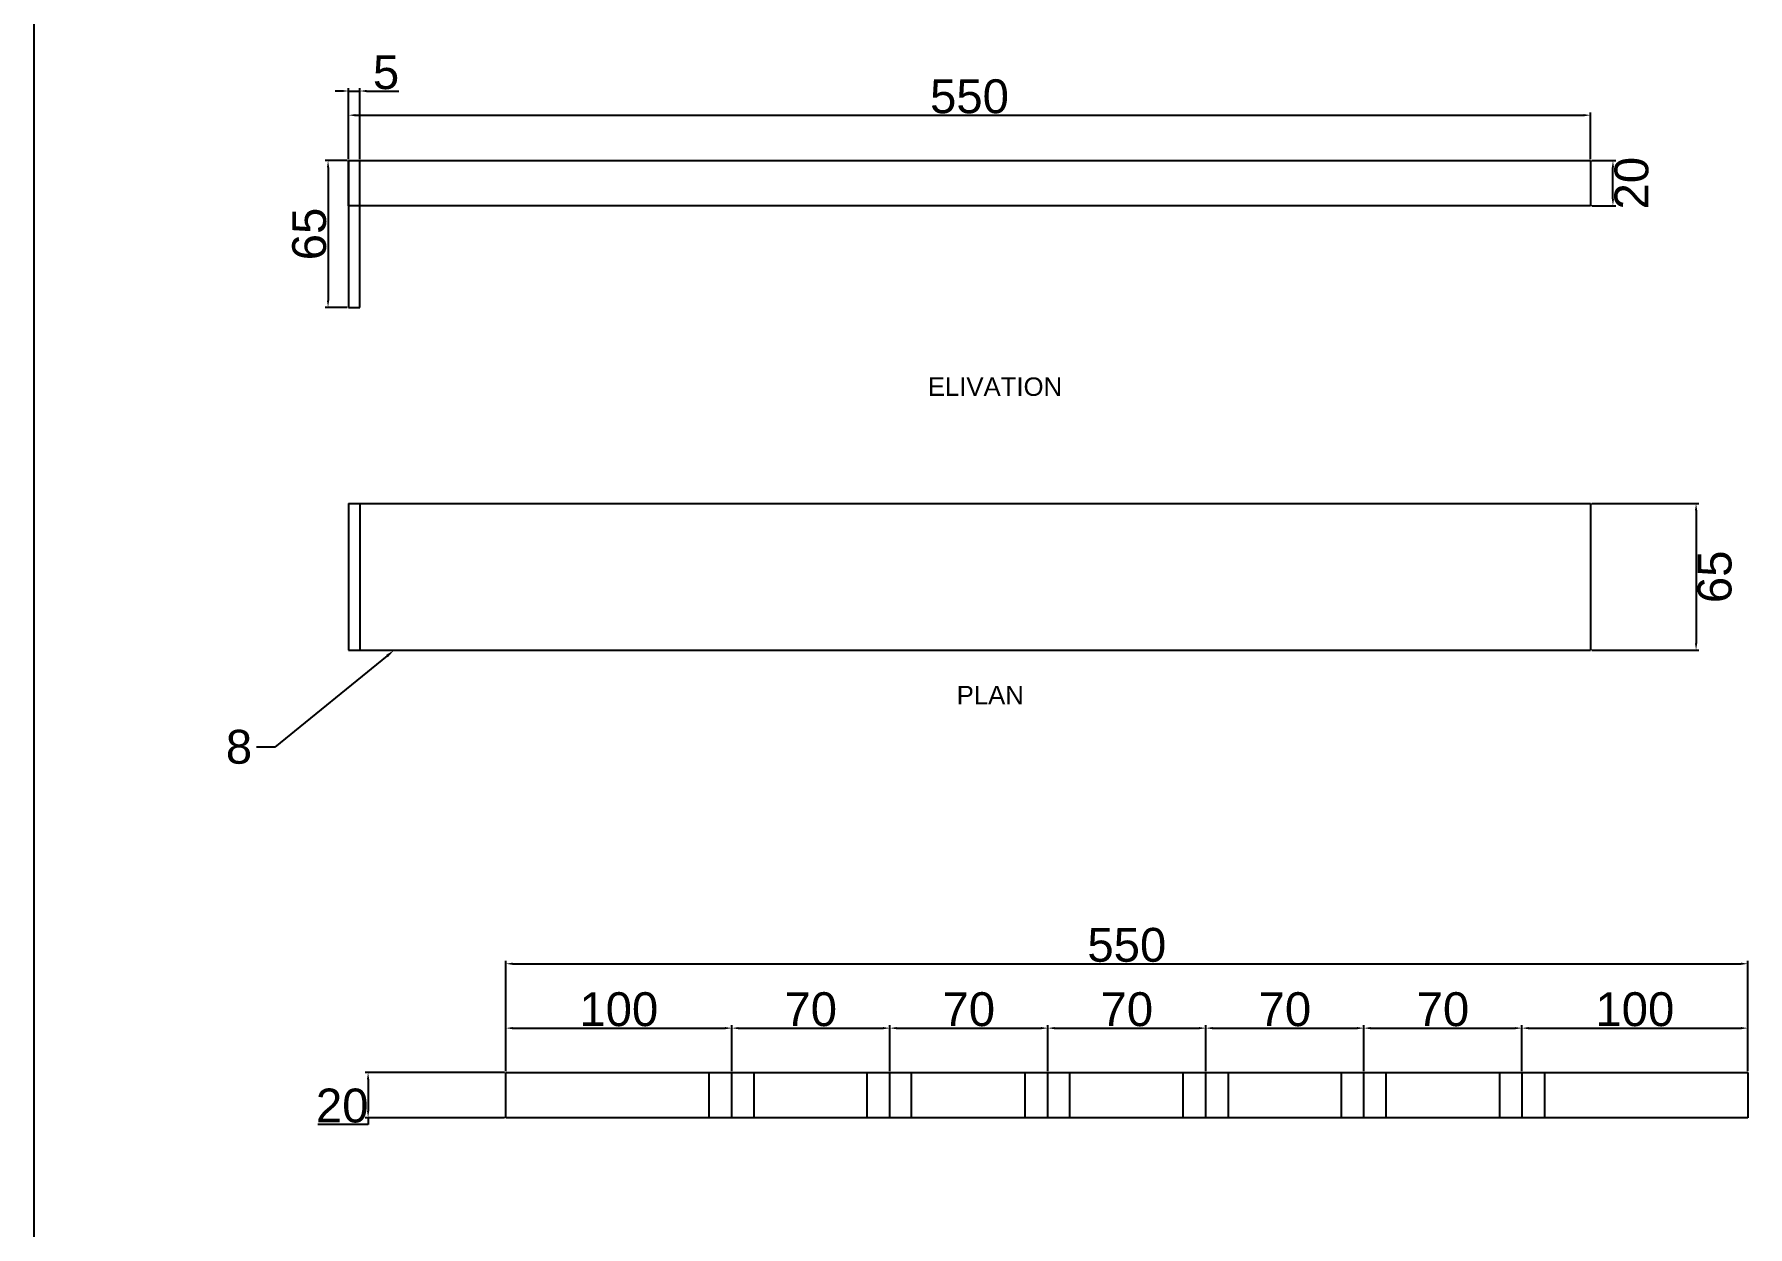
# Model space of a CAD drawing. Header units: millimetres. Extents: x -3009 to 55097, y -2803 to 5841.
# Drawn here: x 50209 to 50968, y -1005 to -477 of the extents above; entities that cross this region are included whole.
import ezdxf
from ezdxf import colors
from ezdxf.entities.mleader import LeaderData, LeaderLine
from ezdxf.math import Vec2, Vec3

# ---------------------------------------------------------------- set-up
doc = ezdxf.new("R2010")
doc.units = ezdxf.units.MM
doc.layers.add('DIM', color=10, linetype='Continuous')
doc.styles.get("Standard").update_dxf_attribs({"font": 'arial.ttf', "height": 15})
doc.dimstyles.new('DIM', dxfattribs={"dimtxt": 15, "dimasz": 3, "dimexe": 1.25, "dimexo": 0.625, "dimtad": 2, "dimtoh": 1, "dimdec": 0, "dimtxsty": 'Standard', "dimcen": 2.5, "dimclrd": 1, "dimclre": 4, "dimclrt": 1, "dimadec": 0, "dimazin": 0, "dimtfac": 1, "dimtdec": 0, "dimtmove": 0, "dimatfit": 3, "dimfxl": 1, "dimtfillclr": 4, "dimarcsym": 0})

# ---------------------------------------------------------------- blocks, each defined once
blk = doc.blocks.new('*D303')
at = {"layer": 'Defpoints', "color": 0, "transparency": 16777216}
for p in [(50898.05, -532.97), (50908.04, -532.97), (50898.05, -552.97)]:
    blk.add_point(p, dxfattribs=at)
at = {"layer": 'DIM', "color": 4, "lineweight": -2, "transparency": 16777216}
for p, q in [((50898.67, -532.97), (50909.29, -532.97)), ((50898.67, -552.97), (50909.29, -552.97))]:
    blk.add_line(p, q, dxfattribs=at)
at = {"layer": 'DIM', "color": 1, "lineweight": -2, "transparency": 16777216}
blk.add_line((50908.04, -549.97), (50908.04, -535.97), dxfattribs=at)
at = {"layer": 'DIM', "color": 1, "transparency": 16777216}
for points in [[(50907.54, -535.97), (50908.54, -535.97), (50908.04, -532.97)], [(50907.54, -549.97), (50908.54, -549.97), (50908.04, -552.97)]]:
    blk.add_solid(points, dxfattribs=at)
at = {"layer": 'DIM', "color": 1, "transparency": 16777216, "insert": (50916.33, -542.97), "char_height": 15, "attachment_point": 5, "rotation": 90}
blk.add_mtext('20', dxfattribs=at)
blk = doc.blocks.new('*D304')
at = {"layer": 'Defpoints', "color": 0, "transparency": 16777216}
for p in [(50353.05, -502.15), (50348.05, -532.97), (50353.05, -532.97)]:
    blk.add_point(p, dxfattribs=at)
at = {"layer": 'DIM', "color": 1, "lineweight": -2, "transparency": 16777216}
for p, q in [((50345.05, -502.15), (50342.05, -502.15)), ((50348.05, -502.15), (50353.05, -502.15)), ((50356.05, -502.15), (50370.24, -502.15))]:
    blk.add_line(p, q, dxfattribs=at)
at = {"layer": 'DIM', "color": 4, "lineweight": -2, "transparency": 16777216}
for p, q in [((50348.05, -532.34), (50348.05, -500.9)), ((50353.05, -532.34), (50353.05, -500.9))]:
    blk.add_line(p, q, dxfattribs=at)
at = {"layer": 'DIM', "color": 1, "transparency": 16777216}
for points in [[(50345.05, -501.65), (50345.05, -502.65), (50348.05, -502.15)], [(50356.05, -501.65), (50356.05, -502.65), (50353.05, -502.15)]]:
    blk.add_solid(points, dxfattribs=at)
at = {"layer": 'DIM', "color": 1, "transparency": 16777216, "insert": (50364.65, -493.9), "char_height": 15, "attachment_point": 5}
blk.add_mtext('5', dxfattribs=at)
blk = doc.blocks.new('*D305')
at = {"layer": 'Defpoints', "color": 0, "transparency": 16777216}
for p in [(50898.05, -512.86), (50348.05, -532.97), (50898.05, -532.97)]:
    blk.add_point(p, dxfattribs=at)
at = {"layer": 'DIM', "color": 4, "lineweight": -2, "transparency": 16777216}
for p, q in [((50348.05, -532.34), (50348.05, -511.61)), ((50898.05, -532.34), (50898.05, -511.61))]:
    blk.add_line(p, q, dxfattribs=at)
at = {"layer": 'DIM', "color": 1, "lineweight": -2, "transparency": 16777216}
blk.add_line((50351.05, -512.86), (50895.05, -512.86), dxfattribs=at)
at = {"layer": 'DIM', "color": 1, "transparency": 16777216}
for points in [[(50351.05, -512.36), (50351.05, -513.36), (50348.05, -512.86)], [(50895.05, -512.36), (50895.05, -513.36), (50898.05, -512.86)]]:
    blk.add_solid(points, dxfattribs=at)
at = {"layer": 'DIM', "color": 1, "transparency": 16777216, "insert": (50623.05, -504.58), "char_height": 15, "attachment_point": 5}
blk.add_mtext('550', dxfattribs=at)
blk = doc.blocks.new('*D306')
at = {"layer": 'Defpoints', "color": 0, "transparency": 16777216}
for p in [(50898.05, -684.78), (50898.05, -749.78), (50944.87, -749.78)]:
    blk.add_point(p, dxfattribs=at)
at = {"layer": 'DIM', "color": 4, "lineweight": -2, "transparency": 16777216}
for p, q in [((50898.67, -684.78), (50946.12, -684.78)), ((50898.67, -749.78), (50946.12, -749.78))]:
    blk.add_line(p, q, dxfattribs=at)
at = {"layer": 'DIM', "color": 1, "lineweight": -2, "transparency": 16777216}
blk.add_line((50944.87, -687.78), (50944.87, -746.78), dxfattribs=at)
at = {"layer": 'DIM', "color": 1, "transparency": 16777216}
for points in [[(50944.37, -687.78), (50945.37, -687.78), (50944.87, -684.78)], [(50944.37, -746.78), (50945.37, -746.78), (50944.87, -749.78)]]:
    blk.add_solid(points, dxfattribs=at)
at = {"layer": 'DIM', "color": 1, "transparency": 16777216, "insert": (50953.16, -717.28), "char_height": 15, "attachment_point": 5, "rotation": 90}
blk.add_mtext('65', dxfattribs=at)
blk = doc.blocks.new('*D311')
at = {"layer": 'Defpoints', "color": 0, "transparency": 16777216}
for p in [(50417.74, -936.79), (50356.7, -956.79), (50417.74, -956.79)]:
    blk.add_point(p, dxfattribs=at)
at = {"layer": 'DIM', "color": 4, "lineweight": -2, "transparency": 16777216}
for p, q in [((50417.11, -936.79), (50355.45, -936.79)), ((50417.11, -956.79), (50355.45, -956.79))]:
    blk.add_line(p, q, dxfattribs=at)
at = {"layer": 'DIM', "color": 1, "lineweight": -2, "transparency": 16777216}
for p, q in [((50356.7, -939.79), (50356.7, -953.79)), ((50356.7, -959.79), (50334.38, -959.79)), ((50356.7, -956.79), (50356.7, -959.79))]:
    blk.add_line(p, q, dxfattribs=at)
at = {"layer": 'DIM', "color": 1, "transparency": 16777216}
for points in [[(50356.2, -939.79), (50357.2, -939.79), (50356.7, -936.79)], [(50356.2, -953.79), (50357.2, -953.79), (50356.7, -956.79)]]:
    blk.add_solid(points, dxfattribs=at)
at = {"layer": 'DIM', "color": 1, "transparency": 16777216, "insert": (50345.23, -951.5), "char_height": 15, "attachment_point": 5}
blk.add_mtext('20', dxfattribs=at)
blk = doc.blocks.new('*D312')
at = {"layer": 'Defpoints', "color": 0, "transparency": 16777216}
for p in [(50967.74, -888.62), (50417.74, -936.79), (50967.74, -936.79)]:
    blk.add_point(p, dxfattribs=at)
at = {"layer": 'DIM', "color": 4, "lineweight": -2, "transparency": 16777216}
for p, q in [((50417.74, -936.16), (50417.74, -887.37)), ((50967.74, -936.16), (50967.74, -887.37))]:
    blk.add_line(p, q, dxfattribs=at)
at = {"layer": 'DIM', "color": 1, "lineweight": -2, "transparency": 16777216}
blk.add_line((50420.74, -888.62), (50964.74, -888.62), dxfattribs=at)
at = {"layer": 'DIM', "color": 1, "transparency": 16777216}
for points in [[(50420.74, -888.12), (50420.74, -889.12), (50417.74, -888.62)], [(50964.74, -888.12), (50964.74, -889.12), (50967.74, -888.62)]]:
    blk.add_solid(points, dxfattribs=at)
at = {"layer": 'DIM', "color": 1, "transparency": 16777216, "insert": (50692.74, -880.34), "char_height": 15, "attachment_point": 5}
blk.add_mtext('550', dxfattribs=at)
blk = doc.blocks.new('*D307')
at = {"layer": 'Defpoints', "color": 0, "transparency": 16777216}
for p in [(50517.74, -917.13), (50417.74, -936.79), (50517.74, -936.79)]:
    blk.add_point(p, dxfattribs=at)
at = {"layer": 'DIM', "color": 4, "lineweight": -2, "transparency": 16777216}
for p, q in [((50417.74, -936.16), (50417.74, -915.88)), ((50517.74, -936.16), (50517.74, -915.88))]:
    blk.add_line(p, q, dxfattribs=at)
at = {"layer": 'DIM', "color": 1, "lineweight": -2, "transparency": 16777216}
blk.add_line((50420.74, -917.13), (50514.74, -917.13), dxfattribs=at)
at = {"layer": 'DIM', "color": 1, "transparency": 16777216}
for points in [[(50420.74, -916.63), (50420.74, -917.63), (50417.74, -917.13)], [(50514.74, -916.63), (50514.74, -917.63), (50517.74, -917.13)]]:
    blk.add_solid(points, dxfattribs=at)
at = {"layer": 'DIM', "color": 1, "transparency": 16777216, "insert": (50467.74, -908.84), "char_height": 15, "attachment_point": 5}
blk.add_mtext('100', dxfattribs=at)
blk = doc.blocks.new('*D313')
at = {"layer": 'Defpoints', "color": 0, "transparency": 16777216}
for p in [(50587.74, -917.13), (50517.74, -936.79), (50587.74, -936.79)]:
    blk.add_point(p, dxfattribs=at)
at = {"layer": 'DIM', "color": 4, "lineweight": -2, "transparency": 16777216}
for p, q in [((50517.74, -936.16), (50517.74, -915.88)), ((50587.74, -936.16), (50587.74, -915.88))]:
    blk.add_line(p, q, dxfattribs=at)
at = {"layer": 'DIM', "color": 1, "lineweight": -2, "transparency": 16777216}
blk.add_line((50520.74, -917.13), (50584.74, -917.13), dxfattribs=at)
at = {"layer": 'DIM', "color": 1, "transparency": 16777216}
for points in [[(50520.74, -916.63), (50520.74, -917.63), (50517.74, -917.13)], [(50584.74, -916.63), (50584.74, -917.63), (50587.74, -917.13)]]:
    blk.add_solid(points, dxfattribs=at)
at = {"layer": 'DIM', "color": 1, "transparency": 16777216, "insert": (50552.74, -908.84), "char_height": 15, "attachment_point": 5}
blk.add_mtext('70', dxfattribs=at)
blk = doc.blocks.new('*D314')
at = {"layer": 'Defpoints', "color": 0, "transparency": 16777216}
for p in [(50657.74, -917.13), (50587.74, -936.79), (50657.74, -936.79)]:
    blk.add_point(p, dxfattribs=at)
at = {"layer": 'DIM', "color": 4, "lineweight": -2, "transparency": 16777216}
for p, q in [((50587.74, -936.16), (50587.74, -915.88)), ((50657.74, -936.16), (50657.74, -915.88))]:
    blk.add_line(p, q, dxfattribs=at)
at = {"layer": 'DIM', "color": 1, "lineweight": -2, "transparency": 16777216}
blk.add_line((50590.74, -917.13), (50654.74, -917.13), dxfattribs=at)
at = {"layer": 'DIM', "color": 1, "transparency": 16777216}
for points in [[(50590.74, -916.63), (50590.74, -917.63), (50587.74, -917.13)], [(50654.74, -916.63), (50654.74, -917.63), (50657.74, -917.13)]]:
    blk.add_solid(points, dxfattribs=at)
at = {"layer": 'DIM', "color": 1, "transparency": 16777216, "insert": (50622.74, -908.84), "char_height": 15, "attachment_point": 5}
blk.add_mtext('70', dxfattribs=at)
blk = doc.blocks.new('*D315')
at = {"layer": 'Defpoints', "color": 0, "transparency": 16777216}
for p in [(50727.74, -917.13), (50657.74, -936.79), (50727.74, -936.79)]:
    blk.add_point(p, dxfattribs=at)
at = {"layer": 'DIM', "color": 4, "lineweight": -2, "transparency": 16777216}
for p, q in [((50657.74, -936.16), (50657.74, -915.88)), ((50727.74, -936.16), (50727.74, -915.88))]:
    blk.add_line(p, q, dxfattribs=at)
at = {"layer": 'DIM', "color": 1, "lineweight": -2, "transparency": 16777216}
blk.add_line((50660.74, -917.13), (50724.74, -917.13), dxfattribs=at)
at = {"layer": 'DIM', "color": 1, "transparency": 16777216}
for points in [[(50660.74, -916.63), (50660.74, -917.63), (50657.74, -917.13)], [(50724.74, -916.63), (50724.74, -917.63), (50727.74, -917.13)]]:
    blk.add_solid(points, dxfattribs=at)
at = {"layer": 'DIM', "color": 1, "transparency": 16777216, "insert": (50692.74, -908.84), "char_height": 15, "attachment_point": 5}
blk.add_mtext('70', dxfattribs=at)
blk = doc.blocks.new('*D316')
at = {"layer": 'Defpoints', "color": 0, "transparency": 16777216}
for p in [(50797.74, -917.13), (50727.74, -936.79), (50797.74, -936.79)]:
    blk.add_point(p, dxfattribs=at)
at = {"layer": 'DIM', "color": 4, "lineweight": -2, "transparency": 16777216}
for p, q in [((50727.74, -936.16), (50727.74, -915.88)), ((50797.74, -936.16), (50797.74, -915.88))]:
    blk.add_line(p, q, dxfattribs=at)
at = {"layer": 'DIM', "color": 1, "lineweight": -2, "transparency": 16777216}
blk.add_line((50730.74, -917.13), (50794.74, -917.13), dxfattribs=at)
at = {"layer": 'DIM', "color": 1, "transparency": 16777216}
for points in [[(50730.74, -916.63), (50730.74, -917.63), (50727.74, -917.13)], [(50794.74, -916.63), (50794.74, -917.63), (50797.74, -917.13)]]:
    blk.add_solid(points, dxfattribs=at)
at = {"layer": 'DIM', "color": 1, "transparency": 16777216, "insert": (50762.74, -908.84), "char_height": 15, "attachment_point": 5}
blk.add_mtext('70', dxfattribs=at)
blk = doc.blocks.new('*D317')
at = {"layer": 'Defpoints', "color": 0, "transparency": 16777216}
for p in [(50867.74, -917.13), (50797.74, -936.79), (50867.74, -936.79)]:
    blk.add_point(p, dxfattribs=at)
at = {"layer": 'DIM', "color": 4, "lineweight": -2, "transparency": 16777216}
for p, q in [((50797.74, -936.16), (50797.74, -915.88)), ((50867.74, -936.16), (50867.74, -915.88))]:
    blk.add_line(p, q, dxfattribs=at)
at = {"layer": 'DIM', "color": 1, "lineweight": -2, "transparency": 16777216}
blk.add_line((50800.74, -917.13), (50864.74, -917.13), dxfattribs=at)
at = {"layer": 'DIM', "color": 1, "transparency": 16777216}
for points in [[(50800.74, -916.63), (50800.74, -917.63), (50797.74, -917.13)], [(50864.74, -916.63), (50864.74, -917.63), (50867.74, -917.13)]]:
    blk.add_solid(points, dxfattribs=at)
at = {"layer": 'DIM', "color": 1, "transparency": 16777216, "insert": (50832.74, -908.84), "char_height": 15, "attachment_point": 5}
blk.add_mtext('70', dxfattribs=at)
blk = doc.blocks.new('*D308')
at = {"layer": 'Defpoints', "color": 0, "transparency": 16777216}
for p in [(50967.74, -917.13), (50867.74, -936.79), (50967.74, -936.79)]:
    blk.add_point(p, dxfattribs=at)
at = {"layer": 'DIM', "color": 4, "lineweight": -2, "transparency": 16777216}
for p, q in [((50867.74, -936.16), (50867.74, -915.88)), ((50967.74, -936.16), (50967.74, -915.88))]:
    blk.add_line(p, q, dxfattribs=at)
at = {"layer": 'DIM', "color": 1, "lineweight": -2, "transparency": 16777216}
blk.add_line((50870.74, -917.13), (50964.74, -917.13), dxfattribs=at)
at = {"layer": 'DIM', "color": 1, "transparency": 16777216}
for points in [[(50870.74, -916.63), (50870.74, -917.63), (50867.74, -917.13)], [(50964.74, -916.63), (50964.74, -917.63), (50967.74, -917.13)]]:
    blk.add_solid(points, dxfattribs=at)
at = {"layer": 'DIM', "color": 1, "transparency": 16777216, "insert": (50917.74, -908.84), "char_height": 15, "attachment_point": 5}
blk.add_mtext('100', dxfattribs=at)
blk = doc.blocks.new('*D357')
at = {"layer": 'Defpoints', "color": 0, "transparency": 16777216}
for p in [(50348.05, -532.97), (50338.96, -597.97), (50348.05, -597.97)]:
    blk.add_point(p, dxfattribs=at)
at = {"layer": 'DIM', "color": 4, "lineweight": -2, "transparency": 16777216}
for p, q in [((50347.42, -532.97), (50337.71, -532.97)), ((50347.42, -597.97), (50337.71, -597.97))]:
    blk.add_line(p, q, dxfattribs=at)
at = {"layer": 'DIM', "color": 1, "lineweight": -2, "transparency": 16777216}
blk.add_line((50338.96, -535.97), (50338.96, -594.97), dxfattribs=at)
at = {"layer": 'DIM', "color": 1, "transparency": 16777216}
for points in [[(50338.46, -535.97), (50339.46, -535.97), (50338.96, -532.97)], [(50338.46, -594.97), (50339.46, -594.97), (50338.96, -597.97)]]:
    blk.add_solid(points, dxfattribs=at)
at = {"layer": 'DIM', "color": 1, "transparency": 16777216, "insert": (50330.68, -565.47), "char_height": 15, "attachment_point": 5, "rotation": 90}
blk.add_mtext('65', dxfattribs=at)

msp = doc.modelspace()

# ---------------------------------------------------------------- linework, layer by layer
at = {"color": 252, "true_color": 0x939598}
msp.add_line((50208.85, -1072.68), (50208.85, 258.29), dxfattribs=at)
for p, q in [((50348.05, -532.97), (50898.05, -532.97)), ((50348.05, -552.97), (50348.05, -532.97)), ((50348.05, -532.97), (50348.05, -597.97)), ((50353.05, -597.97), (50353.05, -532.97)), ((50898.05, -532.97), (50898.05, -552.97)), ((50898.05, -552.97), (50348.05, -552.97)), ((50348.05, -597.97), (50353.05, -597.97)), ((50348.05, -684.78), (50348.05, -749.78)), ((50348.05, -684.78), (50898.05, -684.78)), ((50353.05, -684.78), (50353.05, -749.78)), ((50898.05, -684.78), (50898.05, -749.78)), ((50348.05, -749.78), (50898.05, -749.78)), ((50417.74, -936.79), (50967.74, -936.79)), ((50417.74, -956.79), (50417.74, -936.79)), ((50507.74, -956.79), (50507.74, -936.79)), ((50517.74, -956.79), (50517.74, -936.79)), ((50527.72, -956.79), (50527.72, -936.79)), ((50577.74, -956.79), (50577.74, -936.79)), ((50587.74, -956.79), (50587.74, -936.79)), ((50597.4, -956.79), (50597.4, -936.79)), ((50647.74, -956.79), (50647.74, -936.79)), ((50657.74, -956.79), (50657.74, -936.79)), ((50667.45, -956.79), (50667.45, -936.79)), ((50717.74, -956.79), (50717.74, -936.79)), ((50727.74, -956.79), (50727.74, -936.79)), ((50737.74, -956.79), (50737.74, -936.79)), ((50787.85, -956.79), (50787.85, -936.79)), ((50797.74, -956.79), (50797.74, -936.79)), ((50807.64, -956.79), (50807.64, -936.79)), ((50857.82, -936.79), (50857.82, -956.79)), ((50867.74, -936.79), (50867.74, -956.79)), ((50877.74, -936.79), (50877.74, -956.79)), ((50967.74, -936.79), (50967.74, -956.79)), ((50967.74, -956.79), (50417.74, -956.79))]:
    msp.add_line(p, q)

# ---------------------------------------------------------------- texts
for s, p in [('ELIVATION', (50604.61, -637.14)), ('PLAN', (50617.38, -773.72))]:
    msp.add_text(s, height=8.151).set_placement(p)

# ---------------------------------------------------------------- dimensions: what is measured, and where the dimension line sits
at = {"layer": 'DIM'}
for base, p1, p2, picture, middle in [((50353.05, -502.15), (50348.05, -532.97), (50353.05, -532.97), '*D304', (50364.65, -493.9)), ((50898.05, -512.86), (50348.05, -532.97), (50898.05, -532.97), '*D305', (50623.05, -504.58)), ((50967.74, -888.62), (50417.74, -936.79), (50967.74, -936.79), '*D312', (50692.74, -880.34)), ((50517.74, -917.13), (50417.74, -936.79), (50517.74, -936.79), '*D307', (50467.74, -908.84)), ((50587.74, -917.13), (50517.74, -936.79), (50587.74, -936.79), '*D313', (50552.74, -908.84)), ((50657.74, -917.13), (50587.74, -936.79), (50657.74, -936.79), '*D314', (50622.74, -908.84)), ((50727.74, -917.13), (50657.74, -936.79), (50727.74, -936.79), '*D315', (50692.74, -908.84)), ((50797.74, -917.13), (50727.74, -936.79), (50797.74, -936.79), '*D316', (50762.74, -908.84)), ((50867.74, -917.13), (50797.74, -936.79), (50867.74, -936.79), '*D317', (50832.74, -908.84)), ((50967.74, -917.13), (50867.74, -936.79), (50967.74, -936.79), '*D308', (50917.74, -908.84))]:
    dim = msp.add_linear_dim(base=base, p1=p1, p2=p2, dimstyle='DIM', dxfattribs=at)
    dim.commit()
    dim.dimension.update_dxf_attribs({"geometry": picture, "text_midpoint": middle})
for base, p1, p2, picture, middle in [((50338.96, -597.97), (50348.05, -532.97), (50348.05, -597.97), '*D357', (50330.68, -565.47)), ((50944.87, -749.78), (50898.05, -684.78), (50898.05, -749.78), '*D306', (50953.16, -717.28)), ((50356.7, -956.79), (50417.74, -936.79), (50417.74, -956.79), '*D311', (50345.23, -951.5))]:
    dim = msp.add_linear_dim(base=base, p1=p1, p2=p2, angle=90, dimstyle='DIM', dxfattribs=at)
    dim.commit()
    dim.dimension.update_dxf_attribs({"geometry": picture, "text_midpoint": middle})
dim = msp.add_linear_dim(base=(50908.04, -532.97), p1=(50898.05, -552.97), p2=(50898.05, -532.97), angle=90, dimstyle='DIM', dxfattribs=at)
dim.commit()
dim.dimension.update_dxf_attribs({"geometry": '*D303', "text_midpoint": (50908.04, -542.97), "dimtype": 160})

# ---------------------------------------------------------------- leaders
ml = msp.add_multileader_mtext('Standard')
ml.set_content('8', color=256)
ml.set_leader_properties()
ml.build(insert=Vec2(0, 0))
ctx = ml.context
ctx.base_point, ctx.char_height, ctx.plane_origin = Vec3(50293.45, -792.67), 15, Vec3(50353.49, -765.87)
ctx.text_align_type = 2
notes = []
notes.append((ctx, [(0, (1, 1, 0), (50315.34, -792.67), (-1, 0), 8, [(0, [(50368.21, -749.78)], 0, [])])]))
ctx.mtext.insert, ctx.mtext.alignment, ctx.mtext.flow_direction = Vec3(50305.34, -785.04), 3, 5
for ctx, leaders in notes:
    for number, flags, end, landing, length, lines in leaders:
        leader = LeaderData()
        leader.index, (leader.has_last_leader_line, leader.has_dogleg_vector, leader.attachment_direction) = number, flags
        leader.last_leader_point, leader.dogleg_vector, leader.dogleg_length = Vec3(end), Vec3(landing), length
        for number, points, colour, breaks in lines:
            line = LeaderLine()
            line.index, line.vertices, line.color, line.breaks = number, Vec3.list(points), colors.encode_raw_color(colour), breaks
            leader.lines.append(line)
        ctx.leaders.append(leader)

doc.saveas('drawing.dxf')
